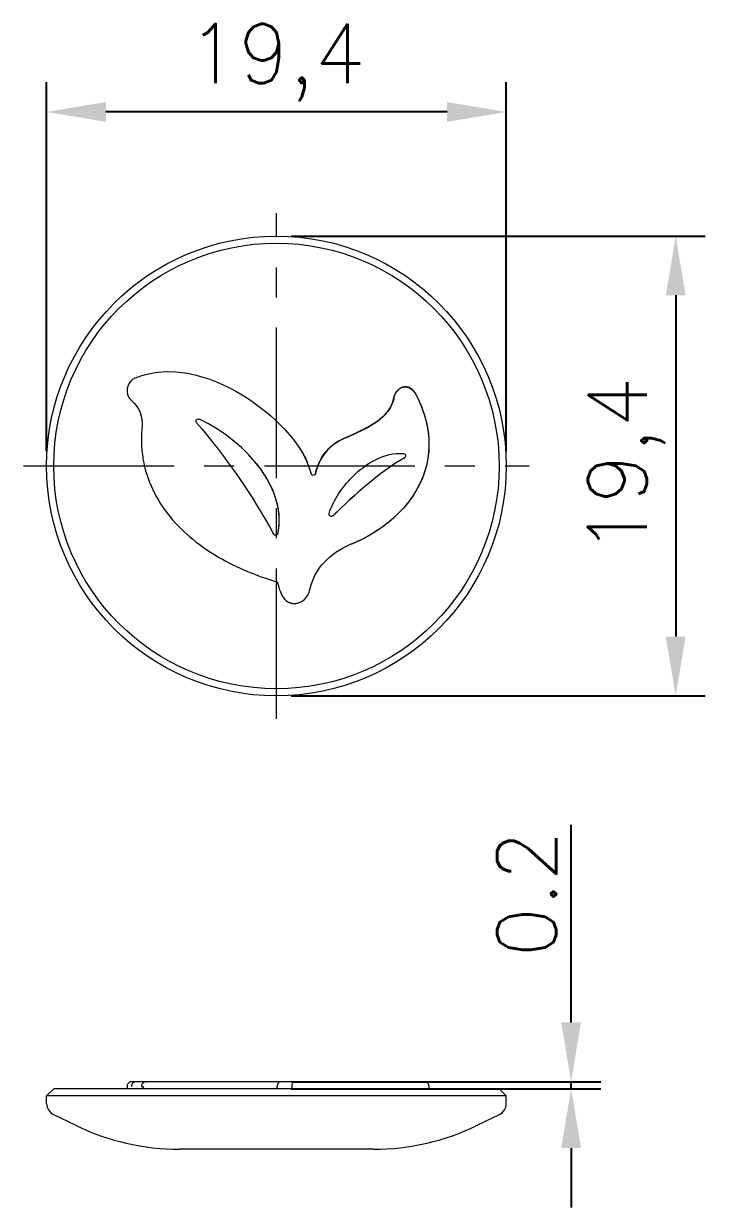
# Model space of a CAD drawing. Header units: millimetres. Extents: x 703 to 945, y 628 to 678.
# Drawn here: x 802.63 to 831.4, y 627.92 to 677.85 of the extents above; entities that cross this region are included whole.
import ezdxf

# ---------------------------------------------------------------- set-up
doc = ezdxf.new("R2010")
doc.units = ezdxf.units.MM
doc.linetypes.add('CENTER', pattern=[50.8, 31.75, -6.35, 6.35, -6.35])
doc.layers.add('1', color=7, linetype='Continuous', true_color=0xffffff)
doc.styles.get("Standard").update_dxf_attribs({"font": 'txt', "bigfont": 'gbcbig.shx'})
doc.dimstyles.new('ISO-25', dxfattribs={"dimtxt": 2.5, "dimasz": 2.5, "dimexe": 1.25, "dimexo": 0.625, "dimtad": 1, "dimtxsty": 'Standard', "dimcen": 2.5, "dimadec": 0, "dimazin": 0, "dimtfac": 1, "dimtmove": 0, "dimatfit": 3, "dimfxl": 1, "dimarcsym": 0})

# ---------------------------------------------------------------- blocks, each defined once
blk = doc.blocks.new('*D4')
at = {"color": 0, "lineweight": -2, "transparency": 16777216}
for p, q in [((813.922, 668.894), (831.399, 668.894)), ((830.149, 666.394), (830.149, 651.994)), ((813.922, 649.494), (831.399, 649.494))]:
    blk.add_line(p, q, dxfattribs=at)
at = {"color": 0, "transparency": 16777216}
for points in [[(829.733, 666.394), (830.566, 666.394), (830.149, 668.894)], [(829.733, 651.994), (830.566, 651.994), (830.149, 649.494)]]:
    blk.add_solid(points, dxfattribs=at)
at = {"layer": 'Defpoints', "color": 0, "transparency": 16777216}
for p in [(813.297, 668.894), (813.297, 649.494), (830.149, 649.494)]:
    blk.add_point(p, dxfattribs=at)
at = {"color": 0, "transparency": 16777216, "insert": (828.066, 659.194), "char_height": 2.5, "attachment_point": 5, "rotation": 90}
blk.add_mtext('19,4', dxfattribs=at)
blk = doc.blocks.new('*D5')
at = {"color": 0, "lineweight": -2, "transparency": 16777216}
for p, q in [((803.597, 659.819), (803.597, 675.38)), ((822.997, 659.819), (822.997, 675.38)), ((820.497, 674.13), (806.097, 674.13))]:
    blk.add_line(p, q, dxfattribs=at)
at = {"color": 0, "transparency": 16777216}
for points in [[(806.097, 674.547), (806.097, 673.714), (803.597, 674.13)], [(820.497, 674.547), (820.497, 673.714), (822.997, 674.13)]]:
    blk.add_solid(points, dxfattribs=at)
at = {"layer": 'Defpoints', "color": 0, "transparency": 16777216}
for p in [(803.597, 674.13), (803.597, 659.194), (822.997, 659.194)]:
    blk.add_point(p, dxfattribs=at)
at = {"color": 0, "transparency": 16777216, "insert": (813.297, 676.214), "char_height": 2.5, "attachment_point": 5}
blk.add_mtext('19,4', dxfattribs=at)
blk = doc.blocks.new('*D9')
at = {"color": 0, "lineweight": -2, "transparency": 16777216}
for p, q in [((825.734, 635.715), (825.734, 644.049)), ((813.922, 632.915), (826.984, 632.915)), ((813.99, 633.215), (826.984, 633.215)), ((825.734, 632.915), (825.734, 633.215)), ((825.734, 630.415), (825.734, 627.915))]:
    blk.add_line(p, q, dxfattribs=at)
at = {"color": 0, "transparency": 16777216}
for points in [[(825.317, 635.715), (826.151, 635.715), (825.734, 633.215)], [(825.317, 630.415), (826.151, 630.415), (825.734, 632.915)]]:
    blk.add_solid(points, dxfattribs=at)
at = {"layer": 'Defpoints', "color": 0, "transparency": 16777216}
for p in [(813.297, 632.915), (813.365, 633.215), (825.734, 633.215)]:
    blk.add_point(p, dxfattribs=at)
at = {"color": 0, "transparency": 16777216, "insert": (823.859, 641.132), "char_height": 2.5, "attachment_point": 5, "rotation": 90}
blk.add_mtext('0.2', dxfattribs=at)

msp = doc.modelspace()

# ---------------------------------------------------------------- linework, layer by layer
at = {"layer": '1', "color": 1, "linetype": 'CENTER', "lineweight": 18, "ltscale": 0.2}
for p, q in [((813.297, 648.524), (813.297, 669.864)), ((802.627, 659.194), (823.967, 659.194))]:
    msp.add_line(p, q, dxfattribs=at)
at = {"layer": '1', "color": 7, "linetype": 'Continuous', "lineweight": 18}
for p, q in [((807.191, 661.938), (807.204, 661.927)), ((814.697, 653.931), (814.721, 654.031)), ((803.897, 632.915), (803.597, 632.615)), ((822.697, 632.915), (803.897, 632.915)), ((807.333, 633.215), (807.321, 633.215)), ((813.328, 632.915), (813.328, 633.015)), ((813.964, 632.915), (813.964, 633.015)), ((819.739, 633.015), (819.739, 633.015)), ((822.997, 632.615), (822.697, 632.915)), ((822.997, 632.615), (803.597, 632.615)), ((803.597, 632.287), (803.597, 632.615)), ((822.997, 632.287), (822.997, 632.615)), ((804.822, 631.377), (803.878, 631.838)), ((821.772, 631.377), (822.717, 631.838)), ((817.389, 630.365), (809.206, 630.365))]:
    msp.add_line(p, q, dxfattribs=at)
at = {"layer": '1', "color": 7, "linetype": 'Continuous', "lineweight": 13}
msp.add_line((807.204, 661.927), (807.191, 661.938), dxfattribs=at)
at = {"layer": '1', "color": 7, "linetype": 'Continuous', "lineweight": 18}
for radius in [9.7, 9.4]:
    msp.add_circle((813.297, 659.194), radius, dxfattribs=at)
for centre, radius, start, end in [((804.097, 632.287), 0.5, 180, 244), ((822.497, 632.287), 0.5, 296, 0), ((809.206, 640.365), 10, 244, 270), ((817.389, 640.365), 10, 270, 296)]:
    msp.add_arc(centre, radius, start, end, dxfattribs=at)
for points, knots in [([(807.348, 662.908), (810.226, 664.103), (814.05, 661.032), (814.686, 659.088), (814.723, 658.977), (814.759, 658.866)], [0, 0, 0, 0, 0.942895, 0.942895, 1, 1, 1, 1]), ([(807.348, 662.908), (807.346, 662.908), (807.339, 662.905), (807.327, 662.899), (807.305, 662.889), (807.263, 662.866), (807.182, 662.81), (807.104, 662.726), (807.048, 662.629), (806.985, 662.474), (806.978, 662.27), (807.074, 662.058), (807.15, 661.973), (807.191, 661.938)], [0, 0, 0, 0, 0.008867, 0.017796, 0.035655, 0.071371, 0.142804, 0.28567, 0.357103, 0.428536, 0.714268, 0.857134, 1, 1, 1, 1]), ([(819.179, 662.223), (819.157, 662.261), (819.107, 662.337), (819.017, 662.432), (818.907, 662.501), (818.824, 662.525), (818.767, 662.53), (818.743, 662.531), (818.725, 662.53), (818.707, 662.529), (818.658, 662.523), (818.556, 662.492), (818.439, 662.415), (818.348, 662.318), (818.297, 662.231), (818.275, 662.177), (818.264, 662.138), (818.26, 662.114), (818.258, 662.098), (818.258, 662.097), (818.258, 662.097)], [0, 0, 0, 0, 0.142618, 0.285237, 0.356546, 0.427855, 0.445683, 0.46351, 0.472424, 0.481337, 0.499165, 0.570474, 0.713092, 0.855711, 0.92702, 0.962675, 0.980502, 0.998329, 0.998329, 1, 1, 1, 1]), ([(818.258, 662.097), (818.234, 661.911), (818.138, 661.676), (817.897, 661.37), (817.698, 661.188), (817.475, 661.026), (817.182, 660.839), (816.739, 660.611), (816.342, 660.439), (816.141, 660.353)], [0, 0, 0, 0, 0.214217, 0.285652, 0.428521, 0.499956, 0.571391, 0.785695, 1, 1, 1, 1]), ([(807.623, 660.853), (807.601, 660.635), (807.582, 660.173), (807.67, 659.267), (808.164, 657.724), (809.371, 656.317), (811.224, 655.06), (812.475, 654.552), (813.328, 654.305), (813.328, 654.305), (813.328, 654.305)], [0, 0, 0, 0, 0.071422, 0.142847, 0.285697, 0.571397, 0.714247, 0.999947, 0.999947, 1, 1, 1, 1]), ([(809.929, 661.014), (809.912, 661.034), (809.894, 661.087), (809.925, 661.15), (809.983, 661.183), (810.025, 661.181), (810.048, 661.17)], [0, 0, 0, 0, 0.285714, 0.571429, 0.714286, 1, 1, 1, 1]), ([(815.521, 657.192), (815.61, 657.479), (815.894, 658.034), (816.553, 658.844), (817.469, 659.545), (818.264, 659.748), (818.656, 659.721)], [0, 0, 0, 0, 0.214286, 0.428571, 0.714286, 1, 1, 1, 1]), ([(818.656, 659.721), (818.68, 659.719), (818.703, 659.708), (818.729, 659.683), (818.736, 659.672), (818.75, 659.639), (818.751, 659.614), (818.737, 659.568), (818.721, 659.547), (818.7, 659.535)], [0, 0, 0, 0, 0.285714, 0.285714, 0.428571, 0.428571, 0.714286, 0.714286, 1, 1, 1, 1]), ([(814.952, 658.879), (814.95, 658.866), (814.936, 658.831), (814.881, 658.791), (814.801, 658.801), (814.767, 658.843), (814.759, 658.866)], [0, 0, 0, 0, 0.142857, 0.428571, 0.714286, 1, 1, 1, 1]), ([(814.952, 658.879), (814.947, 658.854), (814.933, 658.831), (814.892, 658.802), (814.866, 658.795), (814.829, 658.8), (814.817, 658.804), (814.784, 658.822), (814.767, 658.843), (814.759, 658.866)], [0, 0, 0, 0, 0.285714, 0.285714, 0.571429, 0.571429, 0.714286, 0.714286, 1, 1, 1, 1]), ([(815.687, 657.092), (815.669, 657.074), (815.644, 657.064), (815.606, 657.063), (815.593, 657.065), (815.558, 657.078), (815.538, 657.096), (815.516, 657.141), (815.513, 657.168), (815.521, 657.192)], [0, 0, 0, 0, 0.285714, 0.285714, 0.428571, 0.428571, 0.714286, 0.714286, 1, 1, 1, 1]), ([(815.687, 657.092), (815.669, 657.074), (815.632, 657.058), (815.568, 657.069), (815.518, 657.114), (815.513, 657.168), (815.521, 657.192)], [0, 0, 0, 0, 0.285714, 0.428571, 0.714286, 1, 1, 1, 1]), ([(813.356, 656.349), (813.353, 656.337), (813.34, 656.305), (813.292, 656.267), (813.218, 656.27), (813.182, 656.302), (813.171, 656.322)], [0, 0, 0, 0, 0.142857, 0.428571, 0.714286, 1, 1, 1, 1]), ([(813.328, 654.305), (813.349, 654.253), (813.384, 654.127), (813.438, 653.941), (813.508, 653.767), (813.581, 653.639), (813.67, 653.538), (813.757, 653.469), (813.843, 653.428), (813.905, 653.41), (813.935, 653.403), (813.95, 653.4), (813.958, 653.399), (813.963, 653.398), (813.964, 653.398)], [0, 0, 0, 0, 0.209038, 0.424957, 0.568902, 0.712848, 0.784821, 0.856793, 0.928766, 0.964753, 0.982746, 0.991742, 0.996241, 1, 1, 1, 1]), ([(813.964, 653.398), (813.968, 653.397), (813.981, 653.395), (814.006, 653.393), (814.051, 653.39), (814.14, 653.393), (814.262, 653.423), (814.518, 653.555), (814.654, 653.752), (814.697, 653.931)], [0, 0, 0, 0, 0.016796, 0.034673, 0.070426, 0.141931, 0.284943, 0.427954, 1, 1, 1, 1]), ([(807.19, 633.215), (807.181, 633.216), (807.165, 633.214), (807.136, 633.209), (807.097, 633.195), (807.047, 633.162), (807.013, 633.112), (806.994, 633.062), (806.99, 633.033), (806.99, 633.015)], [0, 0, 0, 0, 0.108543, 0.163939, 0.275817, 0.498887, 0.722103, 0.832608, 1, 1, 1, 1]), ([(807.321, 633.215), (807.293, 633.215), (807.244, 633.215), (807.197, 633.215), (807.189, 633.215), (807.19, 633.215)], [0, 0, 0, 0, 0.33077, 0.662734, 1, 1, 1, 1]), ([(807.191, 633.015), (807.191, 633.068), (807.206, 633.12), (807.235, 633.166), (807.242, 633.174), (807.256, 633.189), (807.278, 633.207), (807.304, 633.215), (807.321, 633.215)], [0, 0, 0, 0, 0.5, 0.5, 0.625, 0.625, 0.75, 1, 1, 1, 1]), ([(807.822, 633.215), (807.788, 633.219), (807.741, 633.21), (807.691, 633.187), (807.665, 633.168), (807.645, 633.147), (807.637, 633.136), (807.631, 633.127), (807.625, 633.119), (807.619, 633.107), (807.607, 633.083), (807.598, 633.052), (807.596, 633.028), (807.596, 633.015)], [0, 0, 0, 0, 0.464326, 0.637218, 0.74585, 0.78044, 0.794522, 0.807303, 0.819506, 0.831792, 0.858356, 0.923513, 1, 1, 1, 1]), ([(807.596, 633.015), (807.596, 633.015), (807.6, 633.015), (807.629, 633.015), (807.672, 633.015), (807.677, 633.015)], [0, 0, 0, 0, 0.159938, 0.923075, 1, 1, 1, 1]), ([(813.478, 633.215), (813.447, 633.215), (813.415, 633.215), (812.544, 633.215), (811.315, 633.215), (809.505, 633.215), (808.34, 633.215), (807.867, 633.215), (807.783, 633.215), (807.8, 633.215), (807.822, 633.215)], [0, 0, 0, 0, 0.010536, 0.010536, 0.293249, 0.434606, 0.717319, 0.858676, 0.929354, 1, 1, 1, 1]), ([(813.478, 633.215), (813.476, 633.215), (813.473, 633.215), (813.468, 633.215), (813.463, 633.214), (813.458, 633.214), (813.453, 633.213), (813.449, 633.212), (813.444, 633.21), (813.44, 633.209), (813.436, 633.207), (813.431, 633.206), (813.427, 633.204), (813.424, 633.202), (813.42, 633.2), (813.416, 633.198), (813.412, 633.195), (813.409, 633.193), (813.406, 633.191), (813.403, 633.188), (813.399, 633.186), (813.397, 633.183), (813.394, 633.181), (813.391, 633.178), (813.388, 633.176), (813.386, 633.173), (813.383, 633.17), (813.381, 633.168), (813.379, 633.165), (813.377, 633.163), (813.373, 633.158), (813.367, 633.149), (813.36, 633.138), (813.353, 633.126), (813.348, 633.113), (813.343, 633.101), (813.339, 633.088), (813.335, 633.076), (813.333, 633.063), (813.331, 633.051), (813.329, 633.039), (813.328, 633.027), (813.328, 633.019), (813.328, 633.015)], [0, 0, 0, 0, 0.02275, 0.045118, 0.067103, 0.088706, 0.109925, 0.130759, 0.151207, 0.171266, 0.190936, 0.210214, 0.229099, 0.24759, 0.265686, 0.283386, 0.300689, 0.317596, 0.334106, 0.350219, 0.365937, 0.38126, 0.396188, 0.410724, 0.424869, 0.438623, 0.45199, 0.464971, 0.477567, 0.489781, 0.501615, 0.550482, 0.597874, 0.643842, 0.688429, 0.731675, 0.773615, 0.814284, 0.853729, 0.891982, 0.92908, 0.965068, 1, 1, 1, 1]), ([(813.995, 633.215), (813.993, 633.215), (813.991, 633.215), (813.985, 633.215), (813.975, 633.215), (813.955, 633.215), (813.916, 633.215), (813.864, 633.215), (813.809, 633.215), (813.748, 633.215), (813.689, 633.215), (813.629, 633.215), (813.577, 633.215), (813.54, 633.215), (813.502, 633.215), (813.49, 633.215), (813.478, 633.215)], [0, 0, 0, 0, 0.004056, 0.008112, 0.016224, 0.032447, 0.064894, 0.129789, 0.194683, 0.259577, 0.389366, 0.519155, 0.713838, 0.908521, 0.908521, 1, 1, 1, 1]), ([(813.964, 633.015), (813.964, 633.068), (813.968, 633.12), (813.975, 633.166), (813.976, 633.174), (813.98, 633.189), (813.985, 633.207), (813.991, 633.215), (813.995, 633.215)], [0, 0, 0, 0, 0.5, 0.5, 0.625, 0.625, 0.75, 1, 1, 1, 1]), ([(814.503, 633.215), (814.471, 633.215), (814.37, 633.215), (814.192, 633.215), (814.111, 633.215), (814.053, 633.215), (814.024, 633.215), (814.007, 633.215), (813.999, 633.215), (813.995, 633.215)], [0, 0, 0, 0, 0.571429, 0.714286, 0.857143, 0.928571, 0.964286, 0.982143, 1, 1, 1, 1]), ([(819.533, 633.215), (819.494, 633.215), (819.12, 633.215), (817.924, 633.215), (816.978, 633.215), (816.3, 633.215)], [0, 0, 0, 0, 0.386341, 0.590899, 1, 1, 1, 1]), ([(819.739, 633.015), (819.739, 633.043), (819.728, 633.093), (819.683, 633.161), (819.614, 633.205), (819.561, 633.215), (819.533, 633.215)], [0, 0, 0, 0, 0.25072, 0.501168, 0.751001, 1, 1, 1, 1])]:
    msp.add_open_spline(points, degree=3, knots=knots, dxfattribs=at)
for points, degree in [([(818.258, 662.097), (818.284, 662.396), (818.825, 662.834), (819.179, 662.223)], 3), ([(819.179, 662.223), (820.801, 659.084), (818.579, 656.711), (816.372, 655.86)], 3), ([(807.204, 661.927), (807.508, 661.671), (807.666, 661.254), (807.623, 660.853)], 3), ([(816.141, 660.353), (817.086, 660.756), (818.144, 661.237), (818.258, 662.097)], 3), ([(809.929, 661.014), (811.183, 659.563), (812.257, 657.995), (813.171, 656.322)], 3), ([(813.356, 656.349), (813.756, 658.151), (812.139, 660.16), (810.048, 661.17)], 3), ([(816.141, 660.353), (815.538, 660.095), (815.076, 659.524), (814.952, 658.879)], 3), ([(814.952, 658.879), (815.077, 659.526), (815.513, 660.085), (816.141, 660.353)], 3), ([(818.7, 659.535), (817.578, 658.872), (816.601, 657.997), (815.687, 657.092)], 3), ([(815.687, 657.092), (816.016, 657.417), (816.323, 657.711), (816.62, 657.979)], 3), ([(814.721, 654.031), (814.921, 654.857), (815.571, 655.551), (816.372, 655.86)], 3), ([(806.99, 633.015), (806.99, 632.915)], 1), ([(807.822, 633.215), (807.871, 633.215), (807.689, 633.215), (807.333, 633.215)], 3), ([(807.676, 633.015), (807.676, 632.915)], 1), ([(816.3, 633.215), (815.467, 633.215), (814.782, 633.215), (814.546, 633.215)], 3), ([(819.736, 632.915), (819.736, 633.015)], 1)]:
    msp.add_open_spline(points, degree=degree, dxfattribs=at)
at = {"layer": '1', "color": 7, "linetype": 'Continuous', "lineweight": 13}
for points, knots in [([(819.179, 662.223), (819.344, 661.904), (819.403, 661.745), (819.651, 661.062), (819.75, 660.537), (819.721, 659.496), (819.606, 659.01), (819.155, 658.007), (818.792, 657.524), (817.78, 656.556), (817.076, 656.131), (816.372, 655.86)], [0, 0, 0, 0, 0.07203, 0.07203, 0.275797, 0.275797, 0.467561, 0.467561, 0.694027, 0.694027, 1, 1, 1, 1]), ([(816.141, 660.353), (816.57, 660.536), (817.024, 660.735), (817.598, 661.106), (817.792, 661.257), (818.047, 661.553), (818.132, 661.684), (818.216, 661.897), (818.24, 661.957), (818.258, 662.097), (818.258, 662.097), (818.258, 662.097)], [0, 0, 0, 0, 0.492585, 0.492585, 0.749198, 0.749198, 0.919283, 0.919283, 0.999993, 0.999993, 1, 1, 1, 1]), ([(814.395, 659.753), (814.456, 659.647), (814.507, 659.547), (814.568, 659.414), (814.584, 659.376), (814.599, 659.339)], [0, 0, 0, 0, 0.710459, 0.710459, 1, 1, 1, 1]), ([(813.356, 656.349), (813.377, 656.442), (813.392, 656.536), (813.421, 656.81), (813.422, 656.989), (813.371, 657.538), (813.266, 657.898), (812.95, 658.602), (812.726, 658.959), (812.453, 659.297)], [0, 0, 0, 0, 0.091708, 0.091708, 0.263107, 0.263107, 0.618225, 0.618225, 1, 1, 1, 1]), ([(818.671, 659.518), (818.681, 659.524), (818.69, 659.529), (818.7, 659.535), (818.7, 659.535), (818.7, 659.535)], [0, 0, 0, 0, 0.999882, 0.999882, 1, 1, 1, 1])]:
    msp.add_open_spline(points, degree=3, knots=knots, dxfattribs=at)
for points in [[(819.177, 662.226), (819.178, 662.225), (819.179, 662.224), (819.179, 662.223)], [(816.118, 660.343), (816.126, 660.346), (816.134, 660.35), (816.141, 660.353)], [(814.952, 658.879), (814.954, 658.888), (814.956, 658.898), (814.958, 658.907)], [(815.687, 657.092), (815.693, 657.098), (815.699, 657.104), (815.705, 657.109)], [(813.126, 656.403), (813.141, 656.376), (813.156, 656.349), (813.171, 656.322)]]:
    msp.add_open_spline(points, degree=3, dxfattribs=at)

# ---------------------------------------------------------------- dimensions: what is measured, and where the dimension line sits
dim = msp.add_linear_dim(base=(803.597, 674.13), p1=(822.997, 659.194), p2=(803.597, 659.194), dimstyle='ISO-25')
dim.commit()
dim.dimension.update_dxf_attribs({"geometry": '*D5', "text_midpoint": (813.297, 676.214)})
dim = msp.add_linear_dim(base=(830.149, 649.494), p1=(813.297, 668.894), p2=(813.297, 649.494), angle=90, dimstyle='ISO-25')
dim.commit()
dim.dimension.update_dxf_attribs({"geometry": '*D4', "text_midpoint": (828.066, 659.194)})
dim = msp.add_linear_dim(base=(825.734, 633.215), p1=(813.297, 632.915), p2=(813.365, 633.215), angle=90, text='0.2', dimstyle='ISO-25')
dim.commit()
dim.dimension.update_dxf_attribs({"geometry": '*D9', "text_midpoint": (823.859, 641.132)})

doc.saveas('drawing.dxf')
